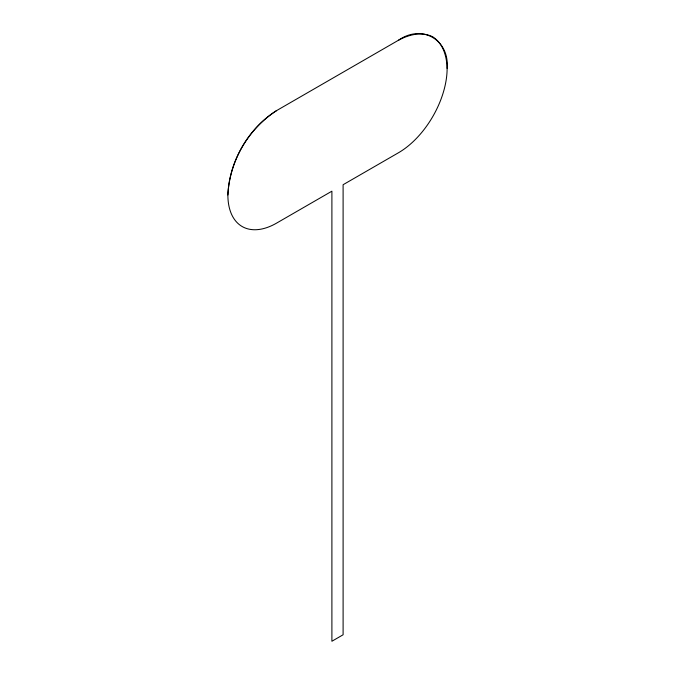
<?xml version="1.0" encoding="UTF-8"?>
<svg xmlns="http://www.w3.org/2000/svg" width="675" height="675" viewBox="0 0 675 675"><rect width="100%" height="100%" fill="white"/><g stroke="black" fill="none" stroke-linecap="round" stroke-linejoin="round"><path stroke-width="1.01" d="M227.88 194.982C229.213 161.376 248.164 128.554 276.598 110.599L398.402 40.281C421.909 23.735 449.693 39.774 447.12 68.403A68.901 39.783 -60 0 1 398.402 152.795L343.102 184.722L343.102 634.778L331.898 641.25L331.898 191.185L276.598 223.113A68.901 39.783 -60 0 1 227.88 194.982C229.5 161.333 248.265 128.824 276.598 110.599M398.402 40.281C408.907 34.627 421.605 31.227 432.852 36.863C443.357 43.791 446.766 56.481 447.12 68.403"/></g></svg>
